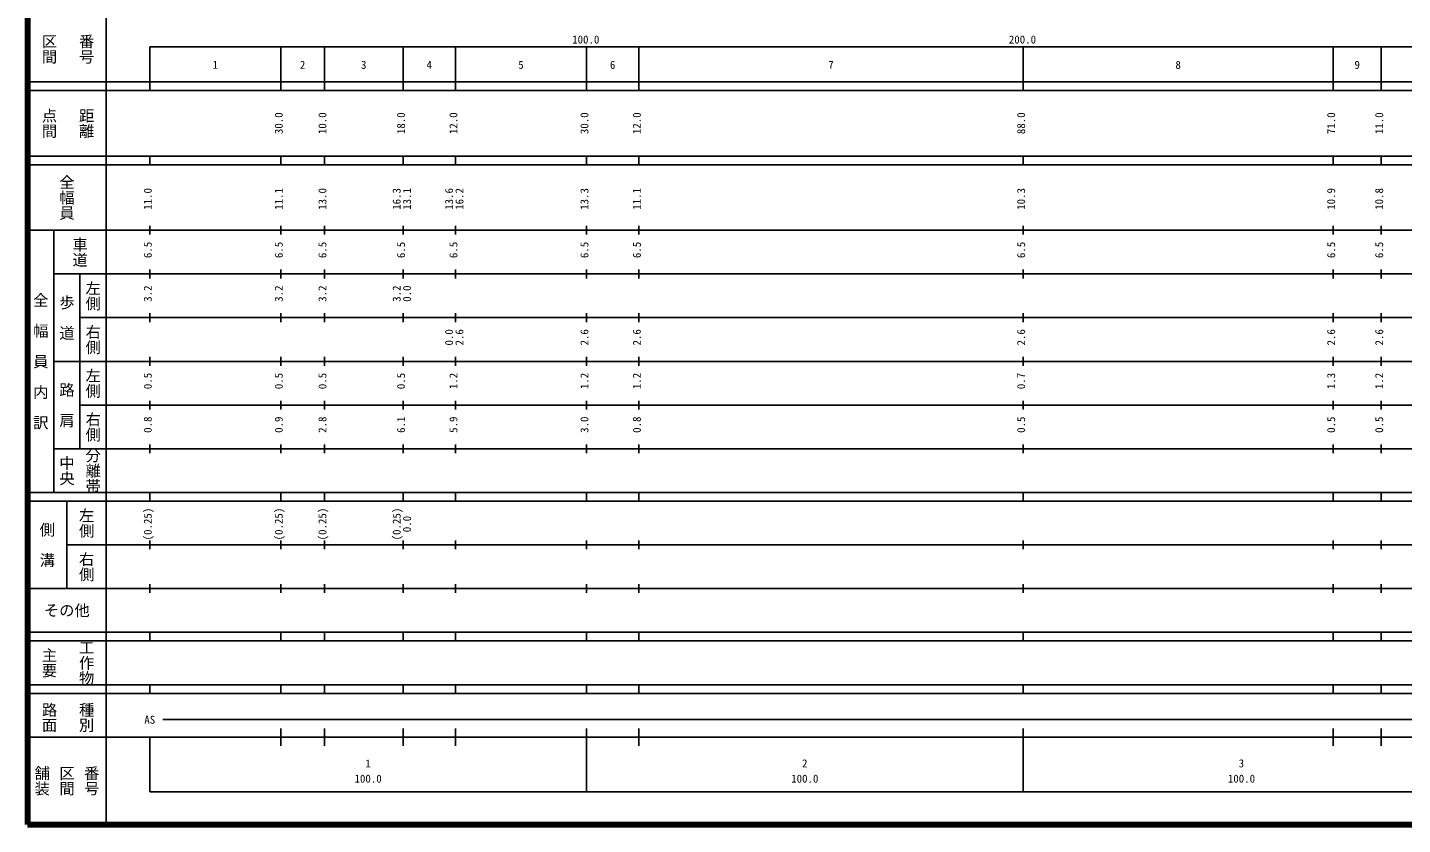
# Model space of a CAD drawing. Units: millimetres on the paper, enlarged 1000 times. Extents: x 40000 to 680000, y 20000 to 380000.
# Drawn here: x 40000 to 354878, y 20000 to 202409 of the extents above; entities that cross this region are included whole.
import ezdxf
from ezdxf.enums import TextEntityAlignment as Align

# ---------------------------------------------------------------- set-up
doc = ezdxf.new("R2010")
doc.units = ezdxf.units.MM
doc.header["$LTSCALE"] = 1000
doc.layers.add('M-TTL', color=2, linetype='Continuous', lineweight=140)
doc.layers.add('M-TTL-BAND', color=7, linetype='Continuous', lineweight=25)
doc.styles.add('@ＭＳ ゴシック', font='')
doc.styles.add('ＭＳ ゴシック', font='')
doc.styles.get('@ＭＳ ゴシック').set_extended_font_data('@MS Gothic')
doc.styles.get('ＭＳ ゴシック').set_extended_font_data('MS Gothic')

msp = doc.modelspace()

# ---------------------------------------------------------------- linework, layer by layer
at = {"layer": 'M-TTL'}
for p, q in [((40000, 380000), (40000, 20000)), ((40000, 20000), (680000, 20000))]:
    msp.add_line(p, q, dxfattribs=at)
at = {"layer": 'M-TTL-BAND'}
for p, q in [((58000, 370000), (58000, 20000)), ((68000, 198000), (579000, 198000)), ((68000, 198000), (68000, 188000)), ((98000, 188000), (98000, 198000)), ((108000, 188000), (108000, 198000)), ((126000, 188000), (126000, 198000)), ((138000, 188000), (138000, 198000)), ((168000, 188000), (168000, 198000)), ((180000, 188000), (180000, 198000)), ((268000, 188000), (268000, 198000)), ((339000, 188000), (339000, 198000)), ((350000, 188000), (350000, 198000)), ((40000, 190000), (579000, 190000)), ((40000, 188000), (579000, 188000)), ((40000, 173000), (579000, 173000)), ((40000, 171000), (579000, 171000)), ((68000, 171000), (68000, 173000)), ((98000, 171000), (98000, 173000)), ((108000, 171000), (108000, 173000)), ((126000, 171000), (126000, 173000)), ((138000, 171000), (138000, 173000)), ((168000, 171000), (168000, 173000)), ((180000, 171000), (180000, 173000)), ((268000, 171000), (268000, 173000)), ((339000, 171000), (339000, 173000)), ((350000, 171000), (350000, 173000)), ((40000, 156000), (579000, 156000)), ((46000, 96000), (46000, 156000)), ((68000, 155000), (68000, 157000)), ((98000, 155000), (98000, 157000)), ((108000, 155000), (108000, 157000)), ((126000, 155000), (126000, 157000)), ((138000, 155000), (138000, 157000)), ((168000, 155000), (168000, 157000)), ((180000, 155000), (180000, 157000)), ((268000, 155000), (268000, 157000)), ((339000, 155000), (339000, 157000)), ((350000, 155000), (350000, 157000)), ((46000, 146000), (579000, 146000)), ((52000, 146000), (52000, 106000)), ((68000, 145000), (68000, 147000)), ((98000, 145000), (98000, 147000)), ((108000, 145000), (108000, 147000)), ((126000, 145000), (126000, 147000)), ((138000, 145000), (138000, 147000)), ((168000, 145000), (168000, 147000)), ((180000, 145000), (180000, 147000)), ((268000, 145000), (268000, 147000)), ((339000, 145000), (339000, 147000)), ((350000, 145000), (350000, 147000)), ((52000, 136000), (579000, 136000)), ((68000, 135000), (68000, 137000)), ((98000, 135000), (98000, 137000)), ((108000, 135000), (108000, 137000)), ((126000, 135000), (126000, 137000)), ((138000, 135000), (138000, 137000)), ((168000, 135000), (168000, 137000)), ((180000, 135000), (180000, 137000)), ((268000, 135000), (268000, 137000)), ((339000, 135000), (339000, 137000)), ((350000, 135000), (350000, 137000)), ((46000, 126000), (579000, 126000)), ((68000, 125000), (68000, 127000)), ((98000, 125000), (98000, 127000)), ((108000, 125000), (108000, 127000)), ((126000, 125000), (126000, 127000)), ((138000, 125000), (138000, 127000)), ((168000, 125000), (168000, 127000)), ((180000, 125000), (180000, 127000)), ((268000, 125000), (268000, 127000)), ((339000, 125000), (339000, 127000)), ((350000, 125000), (350000, 127000)), ((68000, 115000), (68000, 117000)), ((98000, 115000), (98000, 117000)), ((108000, 115000), (108000, 117000)), ((126000, 115000), (126000, 117000)), ((138000, 115000), (138000, 117000)), ((168000, 115000), (168000, 117000)), ((180000, 115000), (180000, 117000)), ((268000, 115000), (268000, 117000)), ((339000, 115000), (339000, 117000)), ((350000, 115000), (350000, 117000)), ((52000, 116000), (579000, 116000)), ((46000, 106000), (579000, 106000)), ((68000, 105000), (68000, 107000)), ((98000, 105000), (98000, 107000)), ((108000, 105000), (108000, 107000)), ((126000, 105000), (126000, 107000)), ((138000, 105000), (138000, 107000)), ((168000, 105000), (168000, 107000)), ((180000, 105000), (180000, 107000)), ((268000, 105000), (268000, 107000)), ((339000, 105000), (339000, 107000)), ((350000, 105000), (350000, 107000)), ((40000, 96000), (579000, 96000)), ((68000, 94000), (68000, 96000)), ((98000, 94000), (98000, 96000)), ((108000, 94000), (108000, 96000)), ((126000, 94000), (126000, 96000)), ((138000, 94000), (138000, 96000)), ((168000, 94000), (168000, 96000)), ((180000, 94000), (180000, 96000)), ((268000, 94000), (268000, 96000)), ((339000, 94000), (339000, 96000)), ((350000, 94000), (350000, 96000)), ((40000, 94000), (579000, 94000)), ((49000, 94000), (49000, 74000)), ((49000, 84000), (579000, 84000)), ((68000, 83000), (68000, 85000)), ((98000, 83000), (98000, 85000)), ((108000, 83000), (108000, 85000)), ((126000, 83000), (126000, 85000)), ((138000, 83000), (138000, 85000)), ((168000, 83000), (168000, 85000)), ((180000, 83000), (180000, 85000)), ((268000, 83000), (268000, 85000)), ((339000, 83000), (339000, 85000)), ((350000, 83000), (350000, 85000)), ((40000, 74000), (579000, 74000)), ((68000, 73000), (68000, 75000)), ((98000, 73000), (98000, 75000)), ((108000, 73000), (108000, 75000)), ((126000, 73000), (126000, 75000)), ((138000, 73000), (138000, 75000)), ((168000, 73000), (168000, 75000)), ((180000, 73000), (180000, 75000)), ((268000, 73000), (268000, 75000)), ((339000, 73000), (339000, 75000)), ((350000, 73000), (350000, 75000)), ((40000, 64000), (579000, 64000)), ((68000, 62000), (68000, 64000)), ((98000, 62000), (98000, 64000)), ((108000, 62000), (108000, 64000)), ((126000, 62000), (126000, 64000)), ((138000, 62000), (138000, 64000)), ((168000, 62000), (168000, 64000)), ((180000, 62000), (180000, 64000)), ((268000, 62000), (268000, 64000)), ((339000, 62000), (339000, 64000)), ((350000, 62000), (350000, 64000)), ((40000, 62000), (579000, 62000)), ((40000, 52000), (579000, 52000)), ((68000, 50000), (68000, 52000)), ((98000, 50000), (98000, 52000)), ((108000, 50000), (108000, 52000)), ((126000, 50000), (126000, 52000)), ((138000, 50000), (138000, 52000)), ((168000, 50000), (168000, 52000)), ((180000, 50000), (180000, 52000)), ((268000, 50000), (268000, 52000)), ((339000, 50000), (339000, 52000)), ((350000, 50000), (350000, 52000)), ((40000, 50000), (579000, 50000)), ((71000, 44000), (565000, 44000)), ((98000, 38000), (98000, 42000)), ((108000, 38000), (108000, 42000)), ((126000, 38000), (126000, 42000)), ((138000, 38000), (138000, 42000)), ((168000, 27500), (168000, 42000)), ((180000, 38000), (180000, 42000)), ((268000, 27500), (268000, 42000)), ((339000, 38000), (339000, 42000)), ((350000, 38000), (350000, 42000)), ((40000, 40000), (579000, 40000)), ((68000, 40000), (68000, 27500)), ((68000, 27500), (579000, 27500))]:
    msp.add_line(p, q, dxfattribs=at)

# ---------------------------------------------------------------- texts
at = {"layer": 'M-TTL-BAND', "style": '@ＭＳ ゴシック'}
for s, p in [('区間', (45000, 197500)), ('番号', (53500, 197500)), ('点間', (45000, 180500)), ('距離', (53500, 180500)), ('全幅員', (49000, 163500)), ('車道', (52000, 151000)), ('左側', (55000, 141000)), ('全\u3000幅\u3000員\u3000内\u3000訳', (43000, 126000)), ('歩\u3000道', (49000, 136000)), ('右側', (55000, 131000)), ('左側', (55000, 121000)), ('路\u3000肩', (49000, 116000)), ('右側', (55000, 111000)), ('中央', (49000, 101000)), ('分離帯', (55000, 101000)), ('左側', (53500, 89000)), ('側\u3000溝', (44500, 84000)), ('右側', (53500, 79000)), ('主要', (45000, 57000)), ('工作物', (53500, 57000)), ('路面', (45000, 44500)), ('種別', (53500, 44500)), ('舗装', (43333, 30000)), ('区間', (49000, 30000)), ('番号', (54667, 30000))]:
    msp.add_text(s, height=2566, rotation=270, dxfattribs=at).set_placement(p, align=Align.MIDDLE_CENTER)
at = {"layer": 'M-TTL-BAND', "style": 'ＭＳ ゴシック'}
for s, p in [('100.0', (167844, 198195)), ('200.0', (267844, 198195)), ('1', (83000, 192405)), ('2', (103000, 192405)), ('3', (117000, 192405)), ('4', (132000, 192405)), ('5', (153000, 192405)), ('6', (174000, 192405)), ('7', (224000, 192405)), ('8', (303500, 192405)), ('9', (344500, 192405)), ('AS', (68000, 42500)), ('1', (118000, 32523)), ('2', (218000, 32523)), ('3', (318000, 32523)), ('100.0', (118000, 29033)), ('100.0', (218000, 29033)), ('100.0', (318000, 29033))]:
    msp.add_text(s, height=1833, dxfattribs=at).set_placement(p, align=Align.BOTTOM_CENTER)
for s, p in [('30.0', (99000, 180500)), ('10.0', (109000, 180500)), ('18.0', (127000, 180500)), ('12.0', (139000, 180500)), ('30.0', (169000, 180500)), ('12.0', (181000, 180500)), ('88.0', (269000, 180500)), ('71.0', (340000, 180500)), ('11.0', (351000, 180500)), ('11.0', (69000, 163174)), ('11.1', (99000, 163174)), ('13.0', (109000, 163174)), ('16.3', (126000, 163174)), ('13.1', (128370, 163174)), ('13.6', (138000, 163174)), ('16.2', (140370, 163174)), ('13.3', (169000, 163174)), ('11.1', (181000, 163174)), ('10.3', (269000, 163174)), ('10.9', (340000, 163174)), ('10.8', (351000, 163174)), ('6.5', (69000, 151500)), ('6.5', (99000, 151500)), ('6.5', (109000, 151500)), ('6.5', (127000, 151500)), ('6.5', (139000, 151500)), ('6.5', (169000, 151500)), ('6.5', (181000, 151500)), ('6.5', (269000, 151500)), ('6.5', (340000, 151500)), ('6.5', (351000, 151500)), ('3.2', (69000, 141500)), ('3.2', (99000, 141500)), ('3.2', (109000, 141500)), ('3.2', (126000, 141500)), ('0.0', (128370, 141500)), ('0.0', (138000, 131500)), ('2.6', (140370, 131500)), ('2.6', (169000, 131500)), ('2.6', (181000, 131500)), ('2.6', (269000, 131500)), ('2.6', (340000, 131500)), ('2.6', (351000, 131500)), ('0.5', (69000, 121500)), ('0.5', (99000, 121500)), ('0.5', (109000, 121500)), ('0.5', (127000, 121500)), ('1.2', (139000, 121500)), ('1.2', (169000, 121500)), ('1.2', (181000, 121500)), ('0.7', (269000, 121500)), ('1.3', (340000, 121500)), ('1.2', (351000, 121500)), ('0.8', (69000, 111500)), ('0.9', (99000, 111500)), ('2.8', (109000, 111500)), ('6.1', (127000, 111500)), ('5.9', (139000, 111500)), ('3.0', (169000, 111500)), ('0.8', (181000, 111500)), ('0.5', (269000, 111500)), ('0.5', (340000, 111500)), ('0.5', (351000, 111500)), ('(0.25)', (69000, 88764)), ('(0.25)', (99000, 88764)), ('(0.25)', (109000, 88764)), ('(0.25)', (126000, 88764)), ('0.0', (128370, 88764))]:
    msp.add_text(s, height=1833, rotation=90, dxfattribs=at).set_placement(p, align=Align.BOTTOM_CENTER)
msp.add_text('その他', height=2566, dxfattribs=at).set_placement((49000, 69000), align=Align.MIDDLE_CENTER)

doc.saveas('drawing.dxf')
